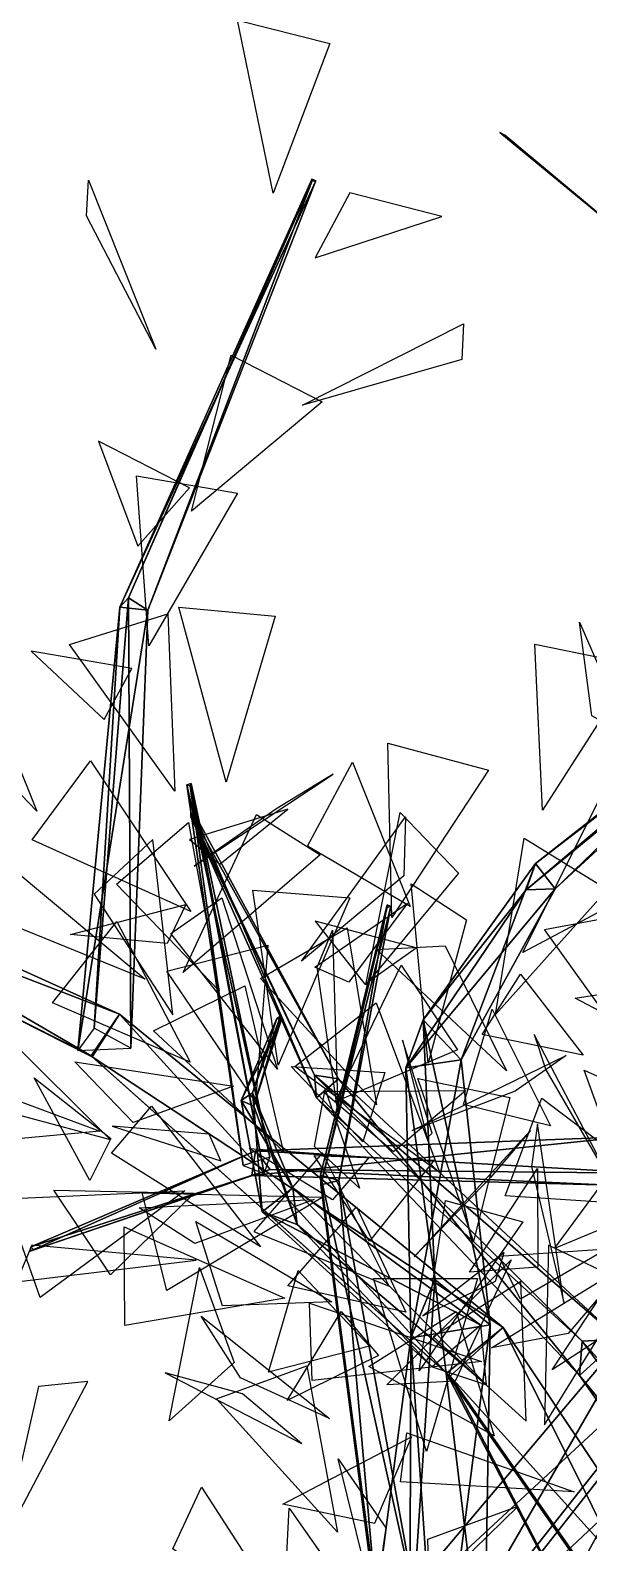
# Model space of a CAD drawing. Extents: x -154 to 171, y -158 to 169.
# Drawn here: x 1.73 to 17.77, y 95.38 to 138.77 of the extents above; entities that cross this region are included whole.
import ezdxf

# ---------------------------------------------------------------- set-up
doc = ezdxf.new("R2010")
doc.units = 0
doc.layers.add('Branches', color=15, linetype='CONTINUOUS')
doc.layers.add('Leaves', color=3, linetype='CONTINUOUS')

msp = doc.modelspace()

# ---------------------------------------------------------------- linework, layer by layer
at = {"layer": 'Branches', "color": 15}
for points in [[(9.807021, 134.469635, 261.543304), (4.54694, 122.487946, 256.528259), (4.300081, 122.218269, 257.292969)], [(9.921676, 134.42897, 261.49646), (9.807021, 134.469635, 261.543304), (4.300081, 122.218269, 257.292969)], [(9.921676, 134.42897, 261.49646), (4.300081, 122.218269, 257.292969), (5.104563, 122.12854, 257.041626)], [(9.807021, 134.469635, 261.543304), (9.83468, 134.480606, 261.416382), (4.54694, 122.487946, 256.528259)], [(9.83468, 134.480606, 261.416382), (5.104563, 122.12854, 257.041626), (4.54694, 122.487946, 256.528259)], [(9.83468, 134.480606, 261.416382), (9.921676, 134.42897, 261.49646), (5.104563, 122.12854, 257.041626)], [(9.818117, 134.494659, 261.543671), (9.83468, 134.480606, 261.416382), (9.807021, 134.469635, 261.543304)], [(9.929511, 134.446762, 261.49704), (9.818117, 134.494659, 261.543671), (9.807021, 134.469635, 261.543304)], [(9.929511, 134.446762, 261.49704), (9.807021, 134.469635, 261.543304), (9.921676, 134.42897, 261.49646)], [(9.818117, 134.494659, 261.543671), (9.836634, 134.486435, 261.415344), (9.83468, 134.480606, 261.416382)], [(9.818117, 134.494659, 261.543671), (9.929511, 134.446762, 261.49704), (9.836634, 134.486435, 261.415344)], [(9.836634, 134.486435, 261.415344), (9.921676, 134.42897, 261.49646), (9.83468, 134.480606, 261.416382)], [(9.836634, 134.486435, 261.415344), (9.929511, 134.446762, 261.49704), (9.921676, 134.42897, 261.49646)], [(4.300081, 122.218269, 257.292969), (4.54694, 122.487946, 256.528259), (3.560807, 110.137321, 250.009369)], [(4.54694, 122.487946, 256.528259), (4.620876, 109.566994, 251.017563), (3.560807, 110.137321, 250.009369)], [(4.54694, 122.487946, 256.528259), (5.104563, 122.12854, 257.041626), (4.620876, 109.566994, 251.017563)], [(4.300081, 122.218269, 257.292969), (3.560807, 110.137321, 250.009369), (3.091455, 109.504143, 251.367401)], [(5.104563, 122.12854, 257.041626), (4.300081, 122.218269, 257.292969), (3.091455, 109.504143, 251.367401)], [(5.104563, 122.12854, 257.041626), (3.091455, 109.504143, 251.367401), (4.620876, 109.566994, 251.017563)], [(23.455206, 120.26358, 171.059677), (23.283773, 120.276909, 171.175568), (15.965262, 114.107124, 160.818481)], [(23.283773, 120.276909, 171.175568), (16.233984, 114.861809, 160.352524), (15.965262, 114.107124, 160.818481)], [(23.455206, 120.26358, 171.059677), (15.965262, 114.107124, 160.818481), (16.801249, 114.13446, 160.442215)], [(23.319891, 120.420174, 171.027008), (16.801249, 114.13446, 160.442215), (16.233984, 114.861809, 160.352524)], [(23.283773, 120.276909, 171.175568), (23.319891, 120.420174, 171.027008), (16.233984, 114.861809, 160.352524)], [(23.319891, 120.420174, 171.027008), (23.455206, 120.26358, 171.059677), (16.801249, 114.13446, 160.442215)], [(6.226195, 117.121651, 293.681458), (6.348382, 117.159447, 293.658722), (8.611309, 106.442131, 286.04483)], [(6.321554, 117.084839, 293.761627), (6.348382, 117.159447, 293.658722), (6.226195, 117.121651, 293.681458)], [(6.348382, 117.159447, 293.658722), (6.321554, 117.084839, 293.761627), (8.442917, 105.973816, 286.690674)], [(6.348382, 117.159447, 293.658722), (8.442917, 105.973816, 286.690674), (8.611309, 106.442131, 286.04483)], [(6.321554, 117.084839, 293.761627), (6.226195, 117.121651, 293.681458), (7.844392, 106.204895, 286.187531)], [(6.226195, 117.121651, 293.681458), (8.611309, 106.442131, 286.04483), (7.844392, 106.204895, 286.187531)], [(6.321554, 117.084839, 293.761627), (7.844392, 106.204895, 286.187531), (8.442917, 105.973816, 286.690674)], [(-9.015163, 115.666916, 251.434601), (-8.524355, 116.342796, 251.900589), (4.29166, 110.545509, 250.796005)], [(-8.524355, 116.342796, 251.900589), (-8.820043, 115.554222, 252.353989), (3.474189, 109.344543, 251.62709)], [(-8.524355, 116.342796, 251.900589), (3.474189, 109.344543, 251.62709), (4.29166, 110.545509, 250.796005)], [(6.338489, 116.316101, 257.009033), (6.45256, 116.271355, 257.052704), (6.33869, 116.304482, 256.998444)], [(6.338489, 116.316101, 257.009033), (6.452884, 116.279312, 257.05838), (6.45256, 116.271355, 257.052704)], [(6.342591, 116.230713, 257.106842), (6.338489, 116.316101, 257.009033), (6.33869, 116.304482, 256.998444)], [(6.338489, 116.316101, 257.009033), (6.342591, 116.230713, 257.106842), (6.452884, 116.279312, 257.05838)], [(6.33869, 116.304482, 256.998444), (10.583473, 108.690475, 246.130722), (9.895041, 108.796257, 245.647629)], [(6.33869, 116.304482, 256.998444), (6.45256, 116.271355, 257.052704), (10.583473, 108.690475, 246.130722)], [(6.345062, 116.208336, 257.086334), (6.33869, 116.304482, 256.998444), (9.895041, 108.796257, 245.647629)], [(6.342591, 116.230713, 257.106842), (6.33869, 116.304482, 256.998444), (6.345062, 116.208336, 257.086334)], [(6.452884, 116.279312, 257.05838), (6.342591, 116.230713, 257.106842), (6.345062, 116.208336, 257.086334)], [(6.452884, 116.279312, 257.05838), (6.345062, 116.208336, 257.086334), (6.45256, 116.271355, 257.052704)], [(6.45256, 116.271355, 257.052704), (6.345062, 116.208336, 257.086334), (9.949289, 108.144196, 246.186493)], [(6.345062, 116.208336, 257.086334), (9.895041, 108.796257, 245.647629), (9.949289, 108.144196, 246.186493)], [(6.45256, 116.271355, 257.052704), (9.949289, 108.144196, 246.186493), (10.583473, 108.690475, 246.130722)], [(-8.820043, 115.554222, 252.353989), (-9.015163, 115.666916, 251.434601), (3.507289, 109.318405, 249.971237)], [(-9.015163, 115.666916, 251.434601), (4.29166, 110.545509, 250.796005), (3.507289, 109.318405, 249.971237)], [(-8.820043, 115.554222, 252.353989), (3.507289, 109.318405, 249.971237), (3.474189, 109.344543, 251.62709)], [(16.233984, 114.861809, 160.352524), (14.102699, 109.232559, 147.830536), (13.015484, 110.376305, 147.369598)], [(15.965262, 114.107124, 160.818481), (16.233984, 114.861809, 160.352524), (13.015484, 110.376305, 147.369598)], [(16.233984, 114.861809, 160.352524), (16.801249, 114.13446, 160.442215), (14.102699, 109.232559, 147.830536)], [(16.801249, 114.13446, 160.442215), (12.518703, 109.001205, 148.121231), (14.102699, 109.232559, 147.830536)], [(16.801249, 114.13446, 160.442215), (15.965262, 114.107124, 160.818481), (12.518703, 109.001205, 148.121231)], [(15.965262, 114.107124, 160.818481), (13.015484, 110.376305, 147.369598), (12.518703, 109.001205, 148.121231)], [(11.976277, 113.615463, 144.568634), (11.973977, 113.679672, 144.455734), (10.063781, 105.920837, 139.815323)], [(11.973977, 113.679672, 144.455734), (10.591804, 105.773872, 140.061127), (10.063781, 105.920837, 139.815323)], [(11.976277, 113.615463, 144.568634), (10.063781, 105.920837, 139.815323), (10.076566, 105.644653, 140.341599)], [(12.085511, 113.629738, 144.499802), (10.076566, 105.644653, 140.341599), (10.591804, 105.773872, 140.061127)], [(12.085511, 113.629738, 144.499802), (11.976277, 113.615463, 144.568634), (10.076566, 105.644653, 140.341599)], [(11.973977, 113.679672, 144.455734), (12.085511, 113.629738, 144.499802), (10.591804, 105.773872, 140.061127)], [(12.085511, 113.629738, 144.499802), (11.973977, 113.679672, 144.455734), (11.976277, 113.615463, 144.568634)], [(4.29166, 110.545509, 250.796005), (3.474189, 109.344543, 251.62709), (13.681589, 100.245468, 253.771851)], [(3.507289, 109.318405, 249.971237), (4.29166, 110.545509, 250.796005), (15.310009, 101.554817, 252.609756)], [(4.29166, 110.545509, 250.796005), (13.681589, 100.245468, 253.771851), (15.310009, 101.554817, 252.609756)], [(8.813758, 110.423561, 283.200836), (8.111997, 108.282112, 278.376862), (7.784633, 108.065018, 278.470001)], [(8.931552, 110.369049, 283.206146), (8.813758, 110.423561, 283.200836), (7.784633, 108.065018, 278.470001)], [(8.931552, 110.369049, 283.206146), (7.784633, 108.065018, 278.470001), (8.15421, 107.907066, 278.507935)], [(8.813758, 110.423561, 283.200836), (8.916417, 110.485786, 283.151215), (8.111997, 108.282112, 278.376862)], [(8.916417, 110.485786, 283.151215), (8.15421, 107.907066, 278.507935), (8.111997, 108.282112, 278.376862)], [(8.916417, 110.485786, 283.151215), (8.931552, 110.369049, 283.206146), (8.15421, 107.907066, 278.507935)], [(8.813758, 110.423561, 283.200836), (8.931552, 110.369049, 283.206146), (8.916417, 110.485786, 283.151215)], [(12.518703, 109.001205, 148.121231), (13.015484, 110.376305, 147.369598), (13.347573, 102.928116, 135.130157)], [(13.015484, 110.376305, 147.369598), (14.940912, 101.629044, 136.291626), (13.347573, 102.928116, 135.130157)], [(13.015484, 110.376305, 147.369598), (14.102699, 109.232559, 147.830536), (14.940912, 101.629044, 136.291626)], [(3.474189, 109.344543, 251.62709), (13.783829, 100.15966, 251.409393), (13.681589, 100.245468, 253.771851)], [(3.474189, 109.344543, 251.62709), (3.507289, 109.318405, 249.971237), (13.783829, 100.15966, 251.409393)], [(3.507289, 109.318405, 249.971237), (15.310009, 101.554817, 252.609756), (13.783829, 100.15966, 251.409393)], [(14.102699, 109.232559, 147.830536), (12.518703, 109.001205, 148.121231), (12.662062, 101.255753, 136.649567)], [(12.518703, 109.001205, 148.121231), (13.347573, 102.928116, 135.130157), (12.662062, 101.255753, 136.649567)], [(14.102699, 109.232559, 147.830536), (12.662062, 101.255753, 136.649567), (14.940912, 101.629044, 136.291626)], [(9.895041, 108.796257, 245.647629), (18.648903, 101.216278, 237.595215), (17.577219, 101.164566, 236.45607)], [(9.895041, 108.796257, 245.647629), (10.583473, 108.690475, 246.130722), (18.648903, 101.216278, 237.595215)], [(9.949289, 108.144196, 246.186493), (9.895041, 108.796257, 245.647629), (17.577219, 101.164566, 236.45607)], [(10.583473, 108.690475, 246.130722), (9.949289, 108.144196, 246.186493), (17.501881, 100.178307, 237.668686)], [(10.583473, 108.690475, 246.130722), (17.501881, 100.178307, 237.668686), (18.648903, 101.216278, 237.595215)], [(7.784633, 108.065018, 278.470001), (8.111997, 108.282112, 278.376862), (9.2715, 105.559128, 264.731689)], [(7.784633, 108.065018, 278.470001), (9.2715, 105.559128, 264.731689), (8.388696, 104.86853, 264.717072)], [(8.15421, 107.907066, 278.507935), (7.784633, 108.065018, 278.470001), (8.388696, 104.86853, 264.717072)], [(8.111997, 108.282112, 278.376862), (9.391832, 104.507294, 265.06308), (9.2715, 105.559128, 264.731689)], [(8.111997, 108.282112, 278.376862), (8.15421, 107.907066, 278.507935), (9.391832, 104.507294, 265.06308)], [(9.949289, 108.144196, 246.186493), (17.577219, 101.164566, 236.45607), (17.501881, 100.178307, 237.668686)], [(8.15421, 107.907066, 278.507935), (8.388696, 104.86853, 264.717072), (9.391832, 104.507294, 265.06308)], [(8.089725, 105.912071, 286.082031), (18.81912, 107.022873, 276.878723), (18.382006, 105.635437, 276.742279)], [(8.089725, 105.912071, 286.082031), (8.19488, 106.623444, 286.272156), (18.81912, 107.022873, 276.878723)], [(8.19488, 106.623444, 286.272156), (19.380608, 105.977089, 277.730621), (18.81912, 107.022873, 276.878723)], [(1.728458, 103.748215, 296.033325), (8.19488, 106.623444, 286.272156), (8.089725, 105.912071, 286.082031)], [(1.728458, 103.748215, 296.033325), (1.742679, 103.871056, 296.07312), (8.19488, 106.623444, 286.272156)], [(1.742679, 103.871056, 296.07312), (8.614014, 106.085327, 286.568848), (8.19488, 106.623444, 286.272156)], [(8.19488, 106.623444, 286.272156), (8.614014, 106.085327, 286.568848), (19.380608, 105.977089, 277.730621)], [(1.829103, 103.78083, 296.108704), (1.728458, 103.748215, 296.033325), (8.089725, 105.912071, 286.082031)], [(1.742679, 103.871056, 296.07312), (1.829103, 103.78083, 296.108704), (8.614014, 106.085327, 286.568848)], [(1.829103, 103.78083, 296.108704), (8.089725, 105.912071, 286.082031), (8.614014, 106.085327, 286.568848)], [(8.614014, 106.085327, 286.568848), (8.089725, 105.912071, 286.082031), (18.382006, 105.635437, 276.742279)], [(8.614014, 106.085327, 286.568848), (18.382006, 105.635437, 276.742279), (19.380608, 105.977089, 277.730621)], [(10.076566, 105.644653, 140.341599), (10.063781, 105.920837, 139.815323), (11.712438, 93.416718, 133.371155)], [(10.063781, 105.920837, 139.815323), (12.845155, 93.42411, 134.044815), (11.712438, 93.416718, 133.371155)], [(10.063781, 105.920837, 139.815323), (10.591804, 105.773872, 140.061127), (12.845155, 93.42411, 134.044815)], [(8.388696, 104.86853, 264.717072), (9.2715, 105.559128, 264.731689), (14.670177, 101.621315, 252.431244)], [(9.2715, 105.559128, 264.731689), (14.829913, 99.911324, 253.103867), (14.670177, 101.621315, 252.431244)], [(9.2715, 105.559128, 264.731689), (9.391832, 104.507294, 265.06308), (14.829913, 99.911324, 253.103867)], [(10.591804, 105.773872, 140.061127), (10.076566, 105.644653, 140.341599), (11.722113, 93.045959, 134.621613)], [(10.076566, 105.644653, 140.341599), (11.712438, 93.416718, 133.371155), (11.722113, 93.045959, 134.621613)], [(10.591804, 105.773872, 140.061127), (11.722113, 93.045959, 134.621613), (12.845155, 93.42411, 134.044815)], [(8.388696, 104.86853, 264.717072), (14.670177, 101.621315, 252.431244), (13.275335, 100.427299, 252.25589)], [(9.391832, 104.507294, 265.06308), (8.388696, 104.86853, 264.717072), (13.275335, 100.427299, 252.25589)], [(9.391832, 104.507294, 265.06308), (13.275335, 100.427299, 252.25589), (14.829913, 99.911324, 253.103867)], [(1.742679, 103.871056, 296.07312), (1.728458, 103.748215, 296.033325), (1.829103, 103.78083, 296.108704)], [(13.347573, 102.928116, 135.130157), (14.767211, 91.197998, 126.93573), (12.630023, 92.105392, 125.950714)], [(12.662062, 101.255753, 136.649567), (13.347573, 102.928116, 135.130157), (12.630023, 92.105392, 125.950714)], [(13.347573, 102.928116, 135.130157), (14.940912, 101.629044, 136.291626), (14.767211, 91.197998, 126.93573)], [(21.399326, 101.78463, 123.93914), (19.492373, 102.112762, 122.193756), (11.396988, 92.529831, 127.132271)], [(19.492373, 102.112762, 122.193756), (12.7847, 90.503761, 125.097084), (11.396988, 92.529831, 127.132271)], [(19.492373, 102.112762, 122.193756), (20.805325, 100.701454, 120.440224), (12.7847, 90.503761, 125.097084)], [(21.399326, 101.78463, 123.93914), (11.396988, 92.529831, 127.132271), (13.277924, 91.511055, 129.498047)], [(14.940912, 101.629044, 136.291626), (12.662062, 101.255753, 136.649567), (13.432601, 89.909424, 128.644409)], [(22.712278, 100.373322, 122.185608), (21.399326, 101.78463, 123.93914), (13.277924, 91.511055, 129.498047)], [(14.940912, 101.629044, 136.291626), (13.432601, 89.909424, 128.644409), (14.767211, 91.197998, 126.93573)], [(15.310009, 101.554817, 252.609756), (13.681589, 100.245468, 253.771851), (21.693146, 88.753654, 254.135193)], [(13.783829, 100.15966, 251.409393), (15.310009, 101.554817, 252.609756), (23.219246, 89.749687, 252.356552)], [(15.310009, 101.554817, 252.609756), (21.693146, 88.753654, 254.135193), (23.219246, 89.749687, 252.356552)], [(12.662062, 101.255753, 136.649567), (11.295413, 90.816818, 127.659393), (13.432601, 89.909424, 128.644409)], [(12.662062, 101.255753, 136.649567), (12.630023, 92.105392, 125.950714), (11.295413, 90.816818, 127.659393)], [(18.648903, 101.216278, 237.595215), (17.501881, 100.178307, 237.668686), (24.989491, 89.510941, 232.883865)], [(17.501881, 100.178307, 237.668686), (17.577219, 101.164566, 236.45607), (25.323492, 90.692871, 230.951202)], [(17.577219, 101.164566, 236.45607), (18.648903, 101.216278, 237.595215), (26.778872, 90.928421, 232.703369)], [(17.577219, 101.164566, 236.45607), (26.778872, 90.928421, 232.703369), (25.323492, 90.692871, 230.951202)], [(20.805325, 100.701454, 120.440224), (14.665636, 89.484985, 127.462852), (12.7847, 90.503761, 125.097084)], [(20.805325, 100.701454, 120.440224), (22.712278, 100.373322, 122.185608), (14.665636, 89.484985, 127.462852)], [(22.712278, 100.373322, 122.185608), (13.277924, 91.511055, 129.498047), (14.665636, 89.484985, 127.462852)], [(13.681589, 100.245468, 253.771851), (20.167786, 87.837624, 252.313431), (21.693146, 88.753654, 254.135193)], [(13.681589, 100.245468, 253.771851), (13.783829, 100.15966, 251.409393), (20.167786, 87.837624, 252.313431)], [(13.783829, 100.15966, 251.409393), (21.693886, 88.833656, 250.53479), (20.167786, 87.837624, 252.313431)], [(13.783829, 100.15966, 251.409393), (23.219246, 89.749687, 252.356552), (21.693886, 88.833656, 250.53479)], [(17.501881, 100.178307, 237.668686), (25.323492, 90.692871, 230.951202), (24.989491, 89.510941, 232.883865)]]:
    msp.add_3dface(points, dxfattribs=at)
at = {"layer": 'Leaves', "color": 3}
for points in [[(20.236256, 137.804733, 213.680222), (17.217194, 141.158691, 211.056061), (19.99159, 141.451172, 209.952805)], [(8.700195, 134.09967, 259.198975), (7.682634, 139.063904, 257.945648), (10.333559, 138.389725, 256.713531)], [(19.132664, 132.613617, 215.741302), (15.360988, 135.760132, 217.508759), (15.217463, 135.840561, 214.513275)], [(5.339914, 129.625183, 259.638702), (3.344696, 133.445236, 262.584259), (3.400407, 134.470001, 259.765259)], [(9.906718, 132.240204, 262.812317), (13.552662, 133.428543, 266.354187), (10.901736, 134.102722, 267.586304)], [(9.549908, 128.013641, 259.136078), (14.173509, 130.346161, 258.479065), (14.117798, 129.321396, 261.298065)], [(6.358954, 124.969803, 255.535141), (7.496269, 129.449753, 253.108917), (10.110918, 128.108307, 253.712357)], [(4.813775, 123.967957, 260.003143), (6.304842, 125.640579, 264.717926), (3.690193, 126.982018, 264.114471)], [(5.129998, 121.112236, 253.615097), (4.784934, 125.985718, 251.776596), (7.684391, 125.490005, 252.366013)], [(5.878239, 116.943779, 291.144409), (2.859989, 121.15242, 290.490601), (5.68177, 122.025284, 289.965576)], [(7.359036, 117.203636, 254.846268), (5.994531, 122.216072, 255.359665), (8.764169, 121.957199, 256.483093)], [(18.933985, 118.501755, 168.501648), (17.856112, 119.097717, 173.574417), (17.497765, 121.787537, 172.295181)], [(1.913696, 116.363289, 252.385986), (-1.630147, 120.053497, 253.422104), (0.0192, 121.06208, 251.128113)], [(16.441935, 116.397896, 158.714767), (16.217287, 121.157883, 160.845978), (19.11812, 120.566849, 160.360336)], [(3.854448, 118.996559, 258.110413), (4.650453, 120.457794, 263.058258), (1.750996, 120.953506, 262.468842)], [(12.114321, 113.315819, 141.934006), (11.999723, 118.317902, 140.445389), (14.89139, 117.547768, 140.657898)], [(6.344311, 113.486176, 250.765015), (1.78335, 115.544044, 252.252563), (3.463947, 117.81369, 251.240494)], [(12.63864, 113.634933, 155.206375), (9.689173, 115.364563, 159.150879), (10.984634, 117.775146, 157.921692)], [(6.433024, 114.786873, 254.94223), (10.427809, 117.431381, 257.015442), (8.778461, 116.422798, 259.309448)], [(15.877645, 112.31572, 149.429459), (18.086742, 116.743904, 151.091125), (20.144054, 114.583252, 151.405853)], [(7.169346, 114.844429, 294.593384), (9.126552, 116.424049, 299.167664), (6.30477, 115.551186, 299.692688)], [(11.361729, 111.383804, 247.609726), (12.348117, 116.325371, 248.972809), (14.023458, 114.588654, 250.755234)], [(7.151876, 111.210754, 281.421082), (4.201271, 114.27729, 284.444397), (6.276225, 116.043571, 283.189484)], [(6.117904, 111.734718, 249.835464), (8.227175, 116.267754, 248.33461), (10.052682, 115.115318, 250.41774)], [(9.515919, 112.059425, 290.322174), (12.507673, 116.200615, 291.39447), (12.452936, 114.511658, 293.87326)], [(5.824946, 110.52005, 253.25029), (5.248764, 115.553009, 254.510193), (3.562699, 113.98455, 256.432983)], [(15.087781, 110.531693, 144.891922), (15.913312, 115.594208, 145.861176), (18.304756, 114.115158, 146.906845)], [(5.032208, 111.542931, 289.871246), (0.979409, 113.190002, 292.719421), (1.034146, 114.87896, 290.240631)], [(13.160289, 109.134171, 244.177246), (12.663514, 114.284744, 244.866318), (14.258867, 113.254242, 247.188583)], [(6.195037, 113.68586, 256.905334), (5.658521, 112.57148, 261.976837), (2.888882, 112.830353, 260.853424)], [(8.831818, 108.969574, 140.577118), (5.769169, 112.854424, 142.243896), (7.233472, 113.883469, 139.836227)], [(8.843655, 109.084076, 285.514984), (8.118887, 114.104736, 284.28302), (10.905027, 113.877861, 285.37204)], [(9.898212, 111.89064, 253.088318), (12.558151, 113.730827, 257.185669), (10.877554, 111.461182, 258.197754)], [(19.541712, 108.734276, 275.844635), (16.497761, 112.969032, 276.070923), (18.698774, 113.381821, 278.0672)], [(6.319501, 109.167122, 276.900391), (2.369078, 110.870651, 279.857117), (4.216696, 113.200798, 279.461212)], [(11.668816, 107.942604, 140.481506), (8.343019, 111.56884, 142.22493), (10.831966, 113.015991, 141.381775)], [(11.332929, 111.403282, 145.635513), (12.806571, 112.444962, 150.533813), (9.914905, 113.215096, 150.321304)], [(10.562657, 107.741684, 250.479126), (9.970903, 111.890747, 247.36705), (10.410912, 112.94857, 250.139664)], [(8.200243, 108.029129, 267.014954), (5.649704, 111.772873, 269.609009), (8.554788, 112.520302, 269.651947)], [(15.408758, 108.921677, 279.994751), (11.675185, 112.401123, 281.091949), (13.643324, 112.506485, 283.353668)], [(10.480478, 108.031609, 272.323608), (12.377749, 111.949417, 275.204773), (14.001782, 109.518715, 275.878723)], [(15.807135, 111.690819, 160.651596), (17.608229, 109.370911, 164.967148), (14.707396, 109.961945, 165.452789)], [(17.381001, 111.002998, 155.042892), (21.906914, 111.713455, 157.545166), (20.611452, 109.302872, 158.774353)], [(8.987149, 106.616364, 261.789917), (5.264533, 110.062172, 263.022186), (7.889092, 111.352829, 263.689941)], [(13.49405, 105.987923, 239.237854), (9.32426, 109.04258, 238.50853), (11.658695, 110.867798, 238.976501)], [(16.671198, 107.342964, 278.545105), (14.165751, 107.952522, 283.083954), (14.991684, 110.69146, 282.180603)], [(4.029902, 106.934265, 290.375397), (-0.819822, 108.243225, 291.795532), (1.04351, 109.910561, 293.453247)], [(13.271649, 107.128151, 285.154572), (12.4174, 109.794937, 289.560089), (13.124304, 106.994438, 290.370941)], [(18.622999, 105.350777, 120.40126), (16.195227, 109.95816, 120.043602), (16.532343, 108.941566, 117.241302)], [(12.693453, 107.202362, 142.17038), (17.115147, 109.361282, 143.913269), (15.650844, 108.33223, 146.320938)], [(7.569245, 108.480331, 248.345352), (4.681835, 107.436821, 252.567184), (3.006495, 109.173538, 250.78476)], [(11.912565, 108.871414, 151.702713), (11.279914, 106.883316, 156.487823), (9.222603, 109.043968, 156.173096)], [(20.156851, 107.800217, 288.058716), (18.658606, 106.127426, 292.771149), (17.632549, 108.931999, 292.485565)], [(3.439833, 105.771591, 295.834869), (1.839159, 108.72126, 299.833282), (4.044001, 106.975739, 300.878174)], [(14.456886, 104.034821, 253.606537), (12.863261, 108.701469, 255.319061), (15.499166, 108.151871, 256.641907)], [(3.726204, 107.191422, 248.694687), (-1.001301, 106.745987, 246.526215), (0.684764, 108.314445, 244.603424)], [(9.893802, 106.74334, 288.110809), (10.19685, 108.378639, 293.058929), (11.188409, 105.547455, 293.024445)], [(10.134867, 108.329315, 282.297729), (14.235088, 108.355652, 285.528442), (12.160134, 106.589371, 286.783356)], [(20.574114, 104.987061, 271.204376), (15.366239, 105.334045, 271.117004), (16.421125, 108.129135, 270.84375)], [(8.338753, 103.869843, 138.108276), (4.064882, 106.55825, 139.433609), (5.21328, 107.904366, 137.010971)], [(16.779676, 103.825287, 137.377319), (19.698748, 107.776199, 139.143494), (20.469547, 105.354858, 140.738174)], [(7.205015, 106.332443, 289.134064), (6.868739, 107.100052, 294.286499), (4.082599, 107.326927, 293.197479)], [(12.757418, 103.584534, 140.044312), (16.097309, 107.201599, 141.779816), (14.948911, 105.855484, 144.202454)], [(17.05011, 102.267532, 121.993217), (16.295528, 107.397583, 121.390541), (16.118507, 106.173279, 118.657455)], [(11.457999, 106.438614, 147.403763), (10.411303, 105.214203, 152.369171), (8.019858, 106.693253, 151.323502)], [(12.040409, 102.744446, 255.534119), (10.122828, 106.569344, 258.524597), (8.150257, 104.312096, 258.642029)], [(9.87831, 106.493355, 277.771973), (13.323457, 106.358803, 281.691498), (11.47584, 104.028656, 282.087402)], [(14.346299, 103.144196, 259.592682), (16.29237, 106.111366, 263.421356), (16.309795, 103.285149, 264.427429)], [(6.169267, 105.473076, 285.305695), (2.014156, 102.418541, 286.114929), (1.022597, 105.249725, 286.149414)], [(6.431902, 105.409988, 272.624268), (4.029356, 103.061157, 276.619354), (2.405322, 105.491859, 275.945404)], [(9.878106, 105.226898, 244.698181), (6.452088, 103.960663, 248.427658), (4.856736, 104.991165, 246.105392)], [(10.128789, 105.288872, 281.542023), (5.648907, 102.619637, 281.778381), (4.942004, 105.420135, 280.967529)], [(12.51183, 101.991531, 248.980682), (9.125725, 102.754158, 245.081619), (11.098295, 105.011406, 244.964188)], [(12.900252, 100.30735, 135.288193), (13.655538, 105.194969, 133.617645), (15.875234, 104.589256, 135.542755)], [(10.391657, 102.289215, 138.132675), (7.251419, 102.176414, 142.301147), (6.480618, 104.597755, 140.706467)], [(16.720341, 100.341858, 133.092438), (19.58938, 104.702888, 133.098724), (20.712898, 102.928795, 135.241226)], [(9.039571, 102.396622, 257.584564), (4.446329, 101.613907, 259.938202), (4.428902, 104.440125, 258.932129)], [(6.489038, 103.48204, 252.750763), (1.777104, 103.920502, 254.954269), (1.337096, 102.862679, 252.181656)], [(15.092011, 102.879875, 243.388794), (15.339009, 103.709549, 248.536682), (13.004574, 101.884331, 248.06871)], [(15.189741, 103.599808, 143.421326), (18.294373, 103.811676, 147.612549), (15.805426, 102.364525, 148.455704)], [(16.497854, 98.762436, 127.801071), (18.97994, 102.764771, 130.052856), (16.610619, 103.91703, 128.618057)], [(6.585525, 103.27504, 291.183258), (7.583185, 100.546844, 295.520508), (5.719854, 98.879509, 293.862793)], [(15.53528, 103.49881, 280.137268), (13.934723, 100.016914, 283.681946), (11.966584, 99.911552, 281.420227)], [(18.859148, 103.366066, 277.707245), (17.172871, 101.380905, 282.23114), (14.971857, 100.968117, 280.234863)], [(9.426705, 103.193604, 268.208435), (11.471969, 101.018837, 272.490631), (8.566885, 100.271408, 272.447693)], [(13.109878, 97.992447, 128.269485), (11.583843, 102.964485, 127.822144), (14.576759, 102.959488, 127.61615)], [(15.967514, 98.867767, 255.971085), (15.813189, 102.870674, 259.318176), (13.302412, 101.287041, 259.751892)], [(10.655055, 102.013748, 264.130371), (11.730499, 100.752396, 269.080383), (9.10594, 99.461739, 268.412628)], [(14.687162, 100.574776, 237.054214), (9.82318, 100.032921, 238.87027), (9.747863, 102.251884, 236.852722)], [(15.052973, 98.445465, 249.13472), (11.452035, 100.432594, 245.919983), (13.962811, 102.016228, 245.486267)], [(10.320338, 98.94696, 135.293518), (7.763877, 100.106529, 139.694641), (6.64036, 101.880623, 137.552139)], [(9.516765, 98.229744, 138.535721), (7.827499, 99.647598, 143.267105), (5.607803, 100.253311, 141.341995)], [(10.553522, 95.685623, 132.542221), (7.075519, 99.503677, 131.783279), (9.669242, 100.455391, 130.614151)], [(0.954336, 95.385506, 128.63916), (3.381981, 100.004646, 128.497345), (1.962817, 99.857323, 131.136337)], [(17.351198, 96.838104, 235.060944), (12.364674, 97.12278, 236.57869), (12.543306, 98.532036, 233.936325)], [(12.672649, 98.416702, 254.827667), (11.619102, 95.934509, 259.297424), (8.983196, 96.484108, 257.974579)], [(11.615851, 93.57766, 123.40155), (10.572266, 97.78476, 120.492729), (11.937995, 95.810181, 118.693893)], [(9.474978, 92.606277, 127.252037), (5.823097, 95.205986, 129.926971), (6.648376, 96.976822, 127.650337)], [(8.914776, 91.485138, 124.46273), (9.163166, 96.371582, 122.643127), (10.398198, 94.609474, 120.55275)], [(13.184341, 93.934189, 136.953018), (15.728365, 96.421608, 140.772797), (13.134643, 95.469894, 141.941925)]]:
    msp.add_3dface(points, dxfattribs=at)

doc.saveas('drawing.dxf')
